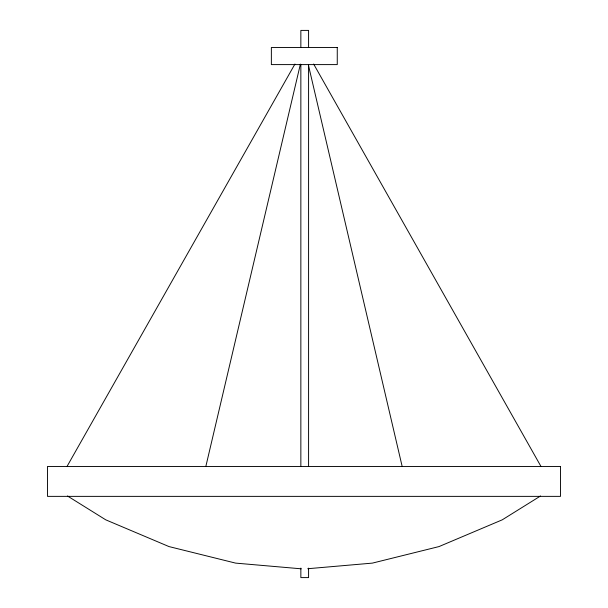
<?xml version="1.0" encoding="UTF-8"?>
<svg xmlns="http://www.w3.org/2000/svg" width="608" height="608" viewBox="0 0 608 608"><rect width="100%" height="100%" fill="white"/><g stroke="black" fill="none" stroke-linecap="round" stroke-linejoin="round"><path stroke-width="0.91" d="M205.838 466.45L300.405 64.114M67.024 466.45L294.948 64.03M540.542 495.976L502.231 519.84L439.006 546.577L372.385 563.114L307.747 568.723M301.188 568.807L235.615 563.114L168.994 546.577L105.769 519.84L67.458 495.976M313.644 64.03L540.976 466.45M308.628 65.998L402.162 466.45M308.583 47.5L308.583 30.4L300.854 30.4L300.854 47.5M308.583 64.6L308.583 466.45M308.583 568.1L308.583 577.6L300.854 577.6L300.854 568.1M300.854 64.6L300.854 466.45M337.258 47.5L271.366 47.5L271.366 64.6L337.258 64.6L337.258 47.5M560.5 466.45L47.5 466.45L47.5 496.371L560.5 496.371L560.5 466.45"/></g></svg>
